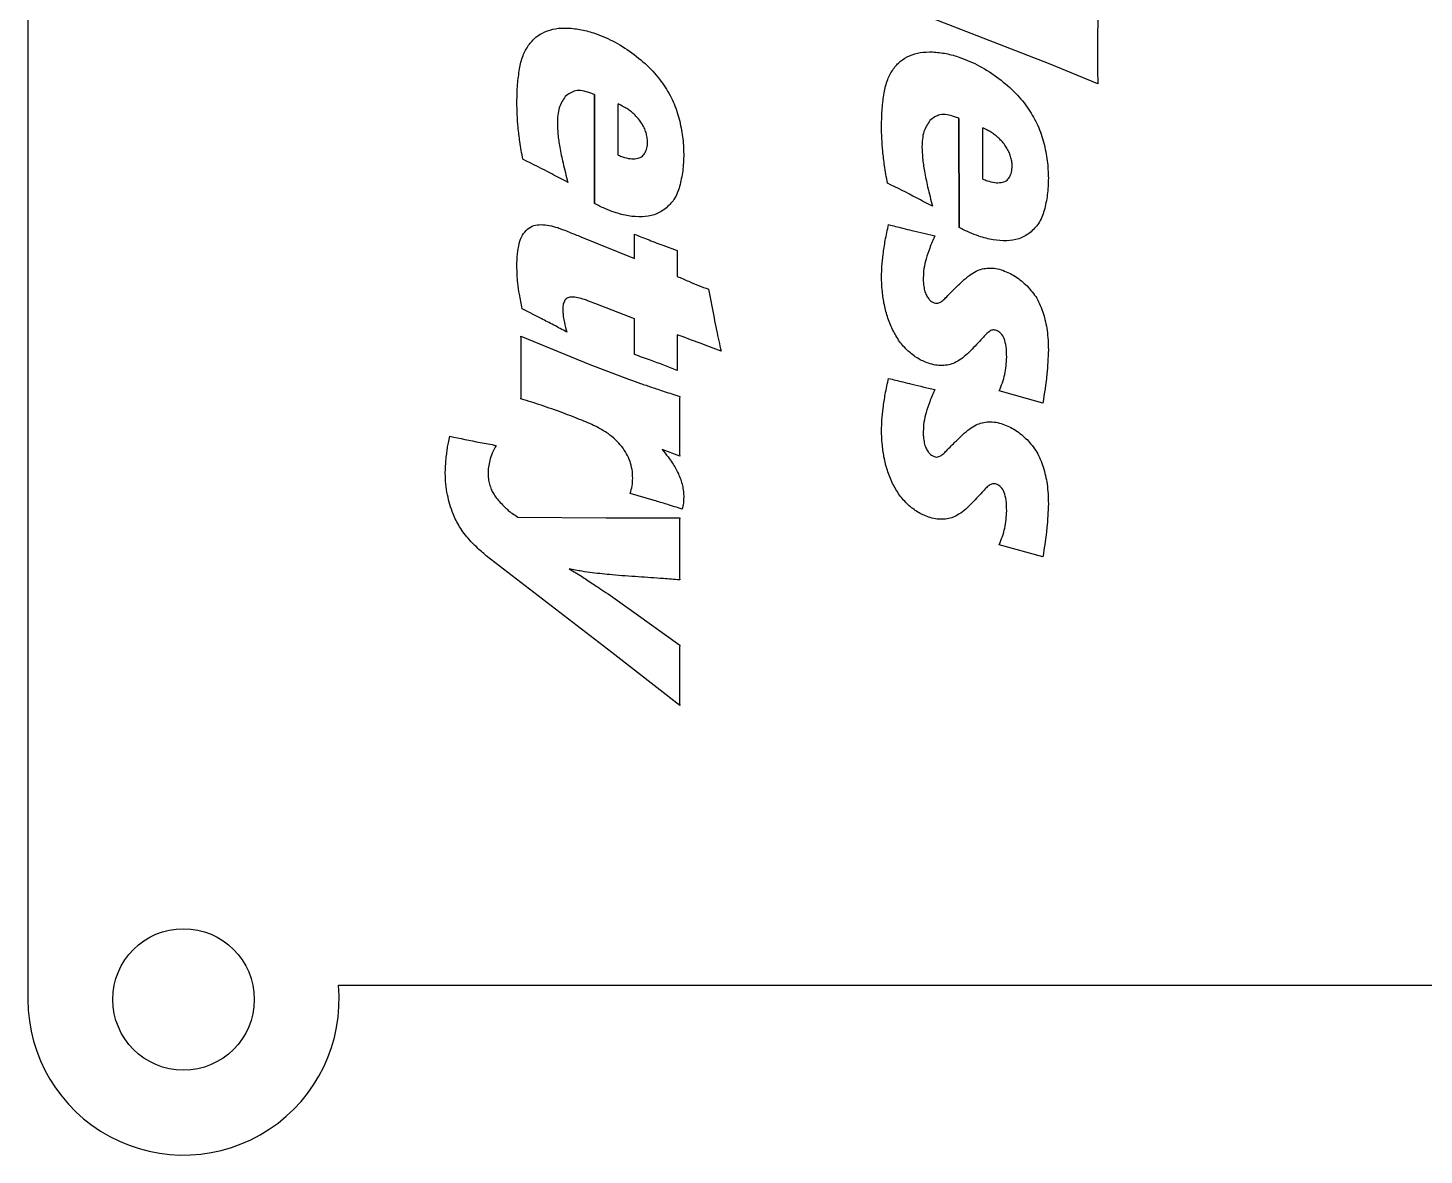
# Model space of a CAD drawing. Header units: millimetres. Extents: x 5 to 293, y 5 to 302.
# Drawn here: x 5.71 to 55.06, y 4.66 to 44.5 of the extents above; entities that cross this region are included whole.
import ezdxf

# ---------------------------------------------------------------- set-up
doc = ezdxf.new("R2010")
doc.units = ezdxf.units.MM
doc.layers.get('0').update_dxf_attribs({"linetype": 'CONTINUOUS'})

msp = doc.modelspace()

# ---------------------------------------------------------------- linework, layer by layer
for p, q in [((41.839, 43.214), (37.685, 44.827)), ((43.526, 42.515), (41.839, 43.214)), ((26.57, 40.001), (26.57, 41.815)), ((39.46, 39.155), (39.46, 40.968)), ((25.251, 37.115), (27.152, 36.349)), ((27.152, 36.349), (27.152, 37.205)), ((37.372, 37.238), (37.768, 37.148)), ((28.152, 36.815), (28.663, 36.625)), ((28.663, 36.625), (28.663, 35.715)), ((29.768, 35.258), (29.96, 34.252)), ((23.85, 34.222), (23.18, 34.571)), ((27.152, 34.216), (25.779, 34.749)), ((27.152, 32.952), (27.152, 34.216)), ((23.136, 33.597), (25.575, 32.598)), ((28.663, 33.647), (28.663, 32.394)), ((25.575, 32.598), (26.977, 32.067)), ((37.372, 31.804), (37.768, 31.714)), ((41.581, 31.231), (40.042, 31.666)), ((28.746, 29.366), (28.125, 29.6)), ((27.845, 27.794), (26.999, 28.043)), ((23.026, 27.21), (26.152, 27.181)), ((26.152, 27.181), (28.746, 27.185)), ((41.581, 25.797), (40.042, 26.232)), ((26.35, 22.416), (21.905, 25.843)), ((24.834, 25.38), (25.273, 25.115)), ((26.213, 24.489), (27.213, 23.792)), ((27.213, 23.792), (28.746, 22.678)), ((28.746, 20.542), (26.35, 22.416))]:
    msp.add_line(p, q)
msp.add_lwpolyline([(5.706, 88.158), (5.706, 10.158, 1.046586), (16.683, 10.658), (94.229, 10.658, 1.046586), (105.206, 10.158), (105.206, 88.158, 1.046586), (94.229, 87.658), (16.683, 87.658, 1.046586)], format="xyb", close=True)
for points in [[(25.735, 38.291), (25.729, 42.144)], [(38.625, 37.445), (38.619, 41.298)]]:
    msp.add_lwpolyline(points, close=True)
msp.add_circle((11.206, 10.158), 2.5)
for points, knots in [([(23.978, 44.36), (24.102, 44.404), (24.366, 44.496), (24.645, 44.494), (24.794, 44.493)], [0, 0, 0, 0, 0.03909618, 0.08313759, 0.08313759, 0.08313759, 0.08313759]), ([(23.978, 44.36), (24.102, 44.404), (24.366, 44.496), (24.645, 44.494), (24.794, 44.493)], [0, 0, 0, 0, 0.03909618, 0.08313759, 0.08313759, 0.08313759, 0.08313759]), ([(24.794, 44.493), (24.954, 44.479), (25.285, 44.45), (25.602, 44.353), (25.765, 44.302)], [0, 0, 0, 0, 0.04823958, 0.09925621, 0.09925621, 0.09925621, 0.09925621]), ([(24.794, 44.493), (24.954, 44.479), (25.285, 44.45), (25.602, 44.353), (25.765, 44.302)], [0, 0, 0, 0, 0.04823958, 0.09925621, 0.09925621, 0.09925621, 0.09925621]), ([(43.526, 44.771), (43.523, 44.548), (43.517, 44.166), (43.516, 43.785), (43.515, 43.625)], [0, 0, 0, 0, 0.0666989, 0.1146003, 0.1146003, 0.1146003, 0.1146003]), ([(23.405, 43.888), (23.486, 43.987), (23.645, 44.183), (23.868, 44.302), (23.978, 44.36)], [0, 0, 0, 0, 0.03798664, 0.07500396, 0.07500396, 0.07500396, 0.07500396]), ([(23.405, 43.888), (23.486, 43.987), (23.645, 44.183), (23.868, 44.302), (23.978, 44.36)], [0, 0, 0, 0, 0.03798664, 0.07500396, 0.07500396, 0.07500396, 0.07500396]), ([(25.765, 44.302), (26.002, 44.209), (26.49, 44.016), (26.919, 43.712), (27.14, 43.555)], [0, 0, 0, 0, 0.0759556, 0.1570184, 0.1570184, 0.1570184, 0.1570184]), ([(25.765, 44.302), (26.002, 44.209), (26.49, 44.016), (26.919, 43.712), (27.14, 43.555)], [0, 0, 0, 0, 0.0759556, 0.1570184, 0.1570184, 0.1570184, 0.1570184]), ([(23.084, 43.049), (23.116, 43.209), (23.177, 43.506), (23.333, 43.767), (23.405, 43.888)], [0, 0, 0, 0, 0.04854936, 0.09037021, 0.09037021, 0.09037021, 0.09037021]), ([(23.084, 43.049), (23.116, 43.209), (23.177, 43.506), (23.333, 43.767), (23.405, 43.888)], [0, 0, 0, 0, 0.04854936, 0.09037021, 0.09037021, 0.09037021, 0.09037021]), ([(27.14, 43.555), (27.348, 43.388), (27.744, 43.072), (28.048, 42.667), (28.191, 42.475)], [0, 0, 0, 0, 0.0796098, 0.1512344, 0.1512344, 0.1512344, 0.1512344]), ([(27.14, 43.555), (27.348, 43.388), (27.744, 43.072), (28.048, 42.667), (28.191, 42.475)], [0, 0, 0, 0, 0.0796098, 0.1512344, 0.1512344, 0.1512344, 0.1512344]), ([(36.295, 43.041), (36.376, 43.141), (36.535, 43.337), (36.758, 43.456), (36.869, 43.514)], [0, 0, 0, 0, 0.03798707, 0.07500449, 0.07500449, 0.07500449, 0.07500449]), ([(36.295, 43.041), (36.376, 43.141), (36.535, 43.337), (36.758, 43.456), (36.869, 43.514)], [0, 0, 0, 0, 0.03798707, 0.07500449, 0.07500449, 0.07500449, 0.07500449]), ([(36.869, 43.514), (36.992, 43.558), (37.256, 43.65), (37.536, 43.648), (37.684, 43.646)], [0, 0, 0, 0, 0.0390962, 0.08313756, 0.08313756, 0.08313756, 0.08313756]), ([(36.869, 43.514), (36.992, 43.558), (37.256, 43.65), (37.536, 43.648), (37.684, 43.646)], [0, 0, 0, 0, 0.0390962, 0.08313756, 0.08313756, 0.08313756, 0.08313756]), ([(37.684, 43.646), (37.844, 43.633), (38.175, 43.604), (38.492, 43.507), (38.655, 43.456)], [0, 0, 0, 0, 0.04823964, 0.0992564, 0.0992564, 0.0992564, 0.0992564]), ([(37.684, 43.646), (37.844, 43.633), (38.175, 43.604), (38.492, 43.507), (38.655, 43.456)], [0, 0, 0, 0, 0.04823964, 0.0992564, 0.0992564, 0.0992564, 0.0992564]), ([(38.655, 43.456), (38.892, 43.363), (39.38, 43.17), (39.809, 42.866), (40.03, 42.709)], [0, 0, 0, 0, 0.0759555, 0.1570182, 0.1570182, 0.1570182, 0.1570182]), ([(38.655, 43.456), (38.892, 43.363), (39.38, 43.17), (39.809, 42.866), (40.03, 42.709)], [0, 0, 0, 0, 0.0759555, 0.1570182, 0.1570182, 0.1570182, 0.1570182]), ([(43.515, 43.625), (43.516, 43.449), (43.517, 43.079), (43.523, 42.709), (43.526, 42.515)], [0, 0, 0, 0, 0.0527694, 0.1109618, 0.1109618, 0.1109618, 0.1109618]), ([(22.993, 41.876), (22.996, 42.084), (23.001, 42.476), (23.057, 42.865), (23.084, 43.049)], [0, 0, 0, 0, 0.0620454, 0.117705, 0.117705, 0.117705, 0.117705]), ([(22.993, 41.876), (22.996, 42.084), (23.001, 42.476), (23.057, 42.865), (23.084, 43.049)], [0, 0, 0, 0, 0.0620454, 0.117705, 0.117705, 0.117705, 0.117705]), ([(35.974, 42.203), (36.006, 42.363), (36.067, 42.66), (36.223, 42.921), (36.295, 43.041)], [0, 0, 0, 0, 0.04854936, 0.09037021, 0.09037021, 0.09037021, 0.09037021]), ([(35.974, 42.203), (36.006, 42.363), (36.067, 42.66), (36.223, 42.921), (36.295, 43.041)], [0, 0, 0, 0, 0.04854936, 0.09037021, 0.09037021, 0.09037021, 0.09037021]), ([(28.191, 42.475), (28.308, 42.284), (28.539, 41.906), (28.666, 41.482), (28.729, 41.273)], [0, 0, 0, 0, 0.0669564, 0.1321728, 0.1321728, 0.1321728, 0.1321728]), ([(28.191, 42.475), (28.308, 42.284), (28.539, 41.906), (28.666, 41.482), (28.729, 41.273)], [0, 0, 0, 0, 0.0669564, 0.1321728, 0.1321728, 0.1321728, 0.1321728]), ([(40.03, 42.709), (40.239, 42.542), (40.634, 42.226), (40.938, 41.821), (41.082, 41.629)], [0, 0, 0, 0, 0.0796097, 0.1512339, 0.1512339, 0.1512339, 0.1512339]), ([(40.03, 42.709), (40.239, 42.542), (40.634, 42.226), (40.938, 41.821), (41.082, 41.629)], [0, 0, 0, 0, 0.0796097, 0.1512339, 0.1512339, 0.1512339, 0.1512339]), ([(24.701, 42.076), (24.619, 41.947), (24.44, 41.662), (24.428, 41.323), (24.422, 41.138)], [0, 0, 0, 0, 0.04502602, 0.09942316, 0.09942316, 0.09942316, 0.09942316]), ([(24.701, 42.076), (24.619, 41.947), (24.44, 41.662), (24.428, 41.323), (24.422, 41.138)], [0, 0, 0, 0, 0.04502602, 0.09942316, 0.09942316, 0.09942316, 0.09942316]), ([(25.571, 42.204), (25.394, 42.256), (25.079, 42.35), (24.816, 42.16), (24.701, 42.076)], [0, 0, 0, 0, 0.05175094, 0.09247934, 0.09247934, 0.09247934, 0.09247934]), ([(25.571, 42.204), (25.394, 42.256), (25.079, 42.35), (24.816, 42.16), (24.701, 42.076)], [0, 0, 0, 0, 0.05175094, 0.09247934, 0.09247934, 0.09247934, 0.09247934]), ([(25.729, 42.144), (25.702, 42.155), (25.649, 42.176), (25.596, 42.195), (25.571, 42.204)], [0, 0, 0, 0, 0.00894974, 0.01694294, 0.01694294, 0.01694294, 0.01694294]), ([(25.729, 42.144), (25.702, 42.155), (25.649, 42.176), (25.596, 42.195), (25.571, 42.204)], [0, 0, 0, 0, 0.00894974, 0.01694294, 0.01694294, 0.01694294, 0.01694294]), ([(35.883, 41.03), (35.886, 41.237), (35.892, 41.63), (35.947, 42.019), (35.974, 42.203)], [0, 0, 0, 0, 0.0620454, 0.117705, 0.117705, 0.117705, 0.117705]), ([(35.883, 41.03), (35.886, 41.237), (35.892, 41.63), (35.947, 42.019), (35.974, 42.203)], [0, 0, 0, 0, 0.0620454, 0.117705, 0.117705, 0.117705, 0.117705]), ([(23.034, 40.983), (23.022, 41.132), (22.998, 41.43), (22.995, 41.728), (22.993, 41.876)], [0, 0, 0, 0, 0.04484065, 0.08943492, 0.08943492, 0.08943492, 0.08943492]), ([(23.034, 40.983), (23.022, 41.132), (22.998, 41.43), (22.995, 41.728), (22.993, 41.876)], [0, 0, 0, 0, 0.04484065, 0.08943492, 0.08943492, 0.08943492, 0.08943492]), ([(26.913, 41.621), (26.864, 41.651), (26.752, 41.72), (26.636, 41.781), (26.57, 41.815)], [0, 0, 0, 0, 0.01722307, 0.03943494, 0.03943494, 0.03943494, 0.03943494]), ([(27.169, 41.413), (27.127, 41.453), (27.046, 41.528), (26.956, 41.591), (26.913, 41.621)], [0, 0, 0, 0, 0.01737844, 0.03296466, 0.03296466, 0.03296466, 0.03296466]), ([(38.461, 41.358), (38.284, 41.41), (37.969, 41.504), (37.706, 41.314), (37.591, 41.23)], [0, 0, 0, 0, 0.05175124, 0.09247943, 0.09247943, 0.09247943, 0.09247943]), ([(38.461, 41.358), (38.284, 41.41), (37.969, 41.504), (37.706, 41.314), (37.591, 41.23)], [0, 0, 0, 0, 0.05175124, 0.09247943, 0.09247943, 0.09247943, 0.09247943]), ([(41.082, 41.629), (41.198, 41.438), (41.429, 41.06), (41.557, 40.636), (41.62, 40.427)], [0, 0, 0, 0, 0.0669564, 0.1321728, 0.1321728, 0.1321728, 0.1321728]), ([(41.082, 41.629), (41.198, 41.438), (41.429, 41.06), (41.557, 40.636), (41.62, 40.427)], [0, 0, 0, 0, 0.0669564, 0.1321728, 0.1321728, 0.1321728, 0.1321728]), ([(23.202, 39.855), (23.164, 40.062), (23.096, 40.436), (23.053, 40.814), (23.034, 40.983)], [0, 0, 0, 0, 0.063105, 0.1141042, 0.1141042, 0.1141042, 0.1141042]), ([(23.202, 39.855), (23.164, 40.062), (23.096, 40.436), (23.053, 40.814), (23.034, 40.983)], [0, 0, 0, 0, 0.063105, 0.1141042, 0.1141042, 0.1141042, 0.1141042]), ([(24.422, 41.138), (24.426, 41.006), (24.436, 40.719), (24.482, 40.435), (24.507, 40.282)], [0, 0, 0, 0, 0.03958567, 0.08608367, 0.08608367, 0.08608367, 0.08608367]), ([(24.422, 41.138), (24.426, 41.006), (24.436, 40.719), (24.482, 40.435), (24.507, 40.282)], [0, 0, 0, 0, 0.03958567, 0.08608367, 0.08608367, 0.08608367, 0.08608367]), ([(27.402, 41.128), (27.367, 41.179), (27.298, 41.281), (27.212, 41.369), (27.169, 41.413)], [0, 0, 0, 0, 0.01858711, 0.03693628, 0.03693628, 0.03693628, 0.03693628]), ([(27.556, 40.798), (27.537, 40.855), (27.497, 40.97), (27.434, 41.075), (27.402, 41.128)], [0, 0, 0, 0, 0.0180209, 0.0364755, 0.0364755, 0.0364755, 0.0364755]), ([(28.729, 41.273), (28.776, 41.066), (28.867, 40.659), (28.882, 40.242), (28.889, 40.038)], [0, 0, 0, 0, 0.0635672, 0.1248015, 0.1248015, 0.1248015, 0.1248015]), ([(28.729, 41.273), (28.776, 41.066), (28.867, 40.659), (28.882, 40.242), (28.889, 40.038)], [0, 0, 0, 0, 0.0635672, 0.1248015, 0.1248015, 0.1248015, 0.1248015]), ([(35.924, 40.137), (35.912, 40.286), (35.888, 40.583), (35.885, 40.882), (35.883, 41.03)], [0, 0, 0, 0, 0.04484064, 0.08943443, 0.08943443, 0.08943443, 0.08943443]), ([(35.924, 40.137), (35.912, 40.286), (35.888, 40.583), (35.885, 40.882), (35.883, 41.03)], [0, 0, 0, 0, 0.04484064, 0.08943443, 0.08943443, 0.08943443, 0.08943443]), ([(37.591, 41.23), (37.51, 41.101), (37.33, 40.815), (37.318, 40.477), (37.312, 40.292)], [0, 0, 0, 0, 0.04502602, 0.09942366, 0.09942366, 0.09942366, 0.09942366]), ([(37.591, 41.23), (37.51, 41.101), (37.33, 40.815), (37.318, 40.477), (37.312, 40.292)], [0, 0, 0, 0, 0.04502602, 0.09942366, 0.09942366, 0.09942366, 0.09942366]), ([(38.619, 41.298), (38.592, 41.309), (38.539, 41.33), (38.486, 41.349), (38.461, 41.358)], [0, 0, 0, 0, 0.00894974, 0.01694255, 0.01694255, 0.01694255, 0.01694255]), ([(38.619, 41.298), (38.592, 41.309), (38.539, 41.33), (38.486, 41.349), (38.461, 41.358)], [0, 0, 0, 0, 0.00894974, 0.01694255, 0.01694255, 0.01694255, 0.01694255]), ([(39.803, 40.775), (39.755, 40.805), (39.643, 40.874), (39.526, 40.934), (39.46, 40.968)], [0, 0, 0, 0, 0.01722342, 0.03943529, 0.03943529, 0.03943529, 0.03943529]), ([(27.608, 40.462), (27.606, 40.518), (27.601, 40.632), (27.571, 40.742), (27.556, 40.798)], [0, 0, 0, 0, 0.0167041, 0.03414134, 0.03414134, 0.03414134, 0.03414134]), ([(40.059, 40.567), (40.017, 40.607), (39.936, 40.682), (39.846, 40.745), (39.803, 40.775)], [0, 0, 0, 0, 0.01737853, 0.03296466, 0.03296466, 0.03296466, 0.03296466]), ([(40.292, 40.282), (40.257, 40.333), (40.188, 40.435), (40.102, 40.523), (40.059, 40.567)], [0, 0, 0, 0, 0.01858756, 0.03693595, 0.03693595, 0.03693595, 0.03693595]), ([(24.507, 40.282), (24.543, 40.096), (24.625, 39.678), (24.734, 39.267), (24.795, 39.039)], [0, 0, 0, 0, 0.0569199, 0.1276986, 0.1276986, 0.1276986, 0.1276986]), ([(24.507, 40.282), (24.543, 40.096), (24.625, 39.678), (24.734, 39.267), (24.795, 39.039)], [0, 0, 0, 0, 0.0569199, 0.1276986, 0.1276986, 0.1276986, 0.1276986]), ([(26.57, 40.001), (26.599, 39.99), (26.651, 39.969), (26.705, 39.95), (26.729, 39.942)], [0, 0, 0, 0, 0.00928126, 0.01701602, 0.01701602, 0.01701602, 0.01701602]), ([(27.218, 39.877), (27.281, 39.892), (27.402, 39.922), (27.478, 40.02), (27.515, 40.068)], [0, 0, 0, 0, 0.01870712, 0.03620324, 0.03620324, 0.03620324, 0.03620324]), ([(27.515, 40.068), (27.542, 40.126), (27.601, 40.25), (27.606, 40.388), (27.608, 40.462)], [0, 0, 0, 0, 0.01907433, 0.04086442, 0.04086442, 0.04086442, 0.04086442]), ([(28.889, 40.038), (28.884, 39.837), (28.874, 39.45), (28.785, 39.073), (28.743, 38.892)], [0, 0, 0, 0, 0.0600688, 0.1157519, 0.1157519, 0.1157519, 0.1157519]), ([(28.889, 40.038), (28.884, 39.837), (28.874, 39.45), (28.785, 39.073), (28.743, 38.892)], [0, 0, 0, 0, 0.0600688, 0.1157519, 0.1157519, 0.1157519, 0.1157519]), ([(36.092, 39.009), (36.054, 39.216), (35.986, 39.59), (35.944, 39.968), (35.924, 40.137)], [0, 0, 0, 0, 0.0631055, 0.1141047, 0.1141047, 0.1141047, 0.1141047]), ([(36.092, 39.009), (36.054, 39.216), (35.986, 39.59), (35.944, 39.968), (35.924, 40.137)], [0, 0, 0, 0, 0.0631055, 0.1141047, 0.1141047, 0.1141047, 0.1141047]), ([(37.312, 40.292), (37.316, 40.16), (37.326, 39.873), (37.372, 39.589), (37.397, 39.436)], [0, 0, 0, 0, 0.03958519, 0.0860837, 0.0860837, 0.0860837, 0.0860837]), ([(37.312, 40.292), (37.316, 40.16), (37.326, 39.873), (37.372, 39.589), (37.397, 39.436)], [0, 0, 0, 0, 0.03958519, 0.0860837, 0.0860837, 0.0860837, 0.0860837]), ([(40.446, 39.952), (40.427, 40.009), (40.387, 40.124), (40.324, 40.229), (40.292, 40.282)], [0, 0, 0, 0, 0.01802131, 0.0364759, 0.0364759, 0.0364759, 0.0364759]), ([(41.62, 40.427), (41.666, 40.22), (41.757, 39.813), (41.772, 39.396), (41.779, 39.192)], [0, 0, 0, 0, 0.0635672, 0.1248015, 0.1248015, 0.1248015, 0.1248015]), ([(41.62, 40.427), (41.666, 40.22), (41.757, 39.813), (41.772, 39.396), (41.779, 39.192)], [0, 0, 0, 0, 0.0635672, 0.1248015, 0.1248015, 0.1248015, 0.1248015]), ([(24.795, 39.039), (24.608, 39.138), (24.08, 39.417), (23.546, 39.683), (23.202, 39.855)], [0, 0, 0, 0, 0.0636144, 0.1790374, 0.1790374, 0.1790374, 0.1790374]), ([(24.795, 39.039), (24.608, 39.138), (24.08, 39.417), (23.546, 39.683), (23.202, 39.855)], [0, 0, 0, 0, 0.0636144, 0.1790374, 0.1790374, 0.1790374, 0.1790374]), ([(26.729, 39.942), (26.817, 39.914), (26.977, 39.864), (27.143, 39.873), (27.218, 39.877)], [0, 0, 0, 0, 0.02728852, 0.04967865, 0.04967865, 0.04967865, 0.04967865]), ([(40.405, 39.221), (40.432, 39.28), (40.491, 39.404), (40.496, 39.542), (40.499, 39.616)], [0, 0, 0, 0, 0.01907468, 0.04086479, 0.04086479, 0.04086479, 0.04086479]), ([(40.499, 39.616), (40.496, 39.671), (40.491, 39.785), (40.462, 39.896), (40.446, 39.952)], [0, 0, 0, 0, 0.01670411, 0.03414088, 0.03414088, 0.03414088, 0.03414088]), ([(37.685, 38.192), (37.498, 38.292), (36.97, 38.571), (36.436, 38.837), (36.092, 39.009)], [0, 0, 0, 0, 0.0636144, 0.1790375, 0.1790375, 0.1790375, 0.1790375]), ([(37.685, 38.192), (37.498, 38.292), (36.97, 38.571), (36.436, 38.837), (36.092, 39.009)], [0, 0, 0, 0, 0.0636144, 0.1790375, 0.1790375, 0.1790375, 0.1790375]), ([(37.397, 39.436), (37.433, 39.25), (37.515, 38.832), (37.625, 38.421), (37.685, 38.192)], [0, 0, 0, 0, 0.0569194, 0.1276986, 0.1276986, 0.1276986, 0.1276986]), ([(37.397, 39.436), (37.433, 39.25), (37.515, 38.832), (37.625, 38.421), (37.685, 38.192)], [0, 0, 0, 0, 0.0569194, 0.1276986, 0.1276986, 0.1276986, 0.1276986]), ([(39.46, 39.155), (39.489, 39.144), (39.542, 39.123), (39.595, 39.104), (39.619, 39.096)], [0, 0, 0, 0, 0.00928131, 0.01701596, 0.01701596, 0.01701596, 0.01701596]), ([(39.619, 39.096), (39.707, 39.068), (39.867, 39.018), (40.033, 39.027), (40.108, 39.031)], [0, 0, 0, 0, 0.02728864, 0.04967865, 0.04967865, 0.04967865, 0.04967865]), ([(40.108, 39.031), (40.171, 39.046), (40.292, 39.076), (40.368, 39.174), (40.405, 39.221)], [0, 0, 0, 0, 0.01870712, 0.03620332, 0.03620332, 0.03620332, 0.03620332]), ([(41.779, 39.192), (41.774, 38.991), (41.764, 38.604), (41.676, 38.227), (41.633, 38.046)], [0, 0, 0, 0, 0.0600693, 0.1157523, 0.1157523, 0.1157523, 0.1157523]), ([(41.779, 39.192), (41.774, 38.991), (41.764, 38.604), (41.676, 38.227), (41.633, 38.046)], [0, 0, 0, 0, 0.0600693, 0.1157523, 0.1157523, 0.1157523, 0.1157523]), ([(28.743, 38.892), (28.689, 38.732), (28.584, 38.425), (28.348, 38.205), (28.235, 38.1)], [0, 0, 0, 0, 0.04992647, 0.09539172, 0.09539172, 0.09539172, 0.09539172]), ([(28.743, 38.892), (28.689, 38.732), (28.584, 38.425), (28.348, 38.205), (28.235, 38.1)], [0, 0, 0, 0, 0.04992647, 0.09539172, 0.09539172, 0.09539172, 0.09539172]), ([(26.433, 37.982), (26.321, 38.024), (26.083, 38.113), (25.856, 38.229), (25.735, 38.291)], [0, 0, 0, 0, 0.03557891, 0.07635416, 0.07635416, 0.07635416, 0.07635416]), ([(26.433, 37.982), (26.321, 38.024), (26.083, 38.113), (25.856, 38.229), (25.735, 38.291)], [0, 0, 0, 0, 0.03557891, 0.07635416, 0.07635416, 0.07635416, 0.07635416]), ([(28.235, 38.1), (28.11, 38.021), (27.86, 37.86), (27.564, 37.83), (27.416, 37.816)], [0, 0, 0, 0, 0.04381908, 0.08777724, 0.08777724, 0.08777724, 0.08777724]), ([(28.235, 38.1), (28.11, 38.021), (27.86, 37.86), (27.564, 37.83), (27.416, 37.816)], [0, 0, 0, 0, 0.04381908, 0.08777724, 0.08777724, 0.08777724, 0.08777724]), ([(41.633, 38.046), (41.579, 37.886), (41.474, 37.579), (41.238, 37.359), (41.125, 37.254)], [0, 0, 0, 0, 0.04992608, 0.09539133, 0.09539133, 0.09539133, 0.09539133]), ([(41.633, 38.046), (41.579, 37.886), (41.474, 37.579), (41.238, 37.359), (41.125, 37.254)], [0, 0, 0, 0, 0.04992608, 0.09539133, 0.09539133, 0.09539133, 0.09539133]), ([(23.364, 37.382), (23.437, 37.432), (23.584, 37.531), (23.761, 37.541), (23.85, 37.547)], [0, 0, 0, 0, 0.02599332, 0.05216913, 0.05216913, 0.05216913, 0.05216913]), ([(23.85, 37.547), (23.945, 37.54), (24.144, 37.526), (24.334, 37.467), (24.433, 37.437)], [0, 0, 0, 0, 0.02845774, 0.05944765, 0.05944765, 0.05944765, 0.05944765]), ([(27.416, 37.816), (27.257, 37.821), (26.922, 37.832), (26.601, 37.93), (26.433, 37.982)], [0, 0, 0, 0, 0.0475219, 0.1001477, 0.1001477, 0.1001477, 0.1001477]), ([(27.416, 37.816), (27.257, 37.821), (26.922, 37.832), (26.601, 37.93), (26.433, 37.982)], [0, 0, 0, 0, 0.0475219, 0.1001477, 0.1001477, 0.1001477, 0.1001477]), ([(35.938, 36.492), (35.961, 36.658), (36.011, 37.011), (36.089, 37.359), (36.13, 37.545)], [0, 0, 0, 0, 0.0499978, 0.1070571, 0.1070571, 0.1070571, 0.1070571]), ([(36.13, 37.545), (36.213, 37.524), (36.383, 37.482), (36.552, 37.439), (36.639, 37.416)], [0, 0, 0, 0, 0.02556433, 0.05243029, 0.05243029, 0.05243029, 0.05243029]), ([(23.073, 36.877), (23.102, 36.98), (23.158, 37.173), (23.298, 37.315), (23.364, 37.382)], [0, 0, 0, 0, 0.03149578, 0.05915923, 0.05915923, 0.05915923, 0.05915923]), ([(24.433, 37.437), (24.458, 37.428), (24.523, 37.404), (24.588, 37.38), (24.628, 37.365)], [0, 0, 0, 0, 0.00809747, 0.02078461, 0.02078461, 0.02078461, 0.02078461]), ([(24.628, 37.365), (24.703, 37.335), (24.912, 37.254), (25.119, 37.169), (25.251, 37.115)], [0, 0, 0, 0, 0.0242882, 0.06719401, 0.06719401, 0.06719401, 0.06719401]), ([(27.152, 37.205), (27.299, 37.146), (27.63, 37.012), (27.965, 36.886), (28.152, 36.815)], [0, 0, 0, 0, 0.0473278, 0.107312, 0.107312, 0.107312, 0.107312]), ([(36.639, 37.416), (36.744, 37.39), (36.988, 37.329), (37.233, 37.271), (37.372, 37.238)], [0, 0, 0, 0, 0.03262731, 0.07547897, 0.07547897, 0.07547897, 0.07547897]), ([(37.768, 37.148), (37.704, 37.005), (37.587, 36.74), (37.498, 36.464), (37.457, 36.338)], [0, 0, 0, 0, 0.04695837, 0.08679481, 0.08679481, 0.08679481, 0.08679481]), ([(39.323, 37.136), (39.212, 37.178), (38.973, 37.267), (38.746, 37.383), (38.625, 37.445)], [0, 0, 0, 0, 0.0355788, 0.07635405, 0.07635405, 0.07635405, 0.07635405]), ([(39.323, 37.136), (39.212, 37.178), (38.973, 37.267), (38.746, 37.383), (38.625, 37.445)], [0, 0, 0, 0, 0.0355788, 0.07635405, 0.07635405, 0.07635405, 0.07635405]), ([(40.306, 36.969), (40.147, 36.975), (39.812, 36.986), (39.491, 37.084), (39.323, 37.136)], [0, 0, 0, 0, 0.0475221, 0.1001478, 0.1001478, 0.1001478, 0.1001478]), ([(40.306, 36.969), (40.147, 36.975), (39.812, 36.986), (39.491, 37.084), (39.323, 37.136)], [0, 0, 0, 0, 0.0475221, 0.1001478, 0.1001478, 0.1001478, 0.1001478]), ([(41.125, 37.254), (41, 37.174), (40.75, 37.014), (40.454, 36.984), (40.306, 36.969)], [0, 0, 0, 0, 0.04381898, 0.08777714, 0.08777714, 0.08777714, 0.08777714]), ([(41.125, 37.254), (41, 37.174), (40.75, 37.014), (40.454, 36.984), (40.306, 36.969)], [0, 0, 0, 0, 0.04381898, 0.08777714, 0.08777714, 0.08777714, 0.08777714]), ([(22.993, 36.074), (22.995, 36.219), (22.999, 36.489), (23.05, 36.754), (23.073, 36.877)], [0, 0, 0, 0, 0.0434617, 0.08078544, 0.08078544, 0.08078544, 0.08078544]), ([(23.026, 35.472), (23.016, 35.575), (22.998, 35.775), (22.995, 35.976), (22.993, 36.074)], [0, 0, 0, 0, 0.03095314, 0.06029688, 0.06029688, 0.06029688, 0.06029688]), ([(35.883, 35.712), (35.886, 35.83), (35.893, 36.091), (35.922, 36.35), (35.938, 36.492)], [0, 0, 0, 0, 0.03547992, 0.07830313, 0.07830313, 0.07830313, 0.07830313]), ([(37.457, 36.338), (37.428, 36.224), (37.37, 36.004), (37.36, 35.776), (37.356, 35.665)], [0, 0, 0, 0, 0.03511314, 0.06819561, 0.06819561, 0.06819561, 0.06819561]), ([(28.663, 35.715), (28.797, 35.656), (29.162, 35.497), (29.533, 35.35), (29.768, 35.258)], [0, 0, 0, 0, 0.0438322, 0.1195353, 0.1195353, 0.1195353, 0.1195353]), ([(35.968, 34.765), (35.943, 34.923), (35.894, 35.236), (35.887, 35.554), (35.883, 35.712)], [0, 0, 0, 0, 0.0477944, 0.09513263, 0.09513263, 0.09513263, 0.09513263]), ([(37.356, 35.665), (37.357, 35.583), (37.359, 35.43), (37.391, 35.281), (37.405, 35.213)], [0, 0, 0, 0, 0.02477776, 0.04562481, 0.04562481, 0.04562481, 0.04562481]), ([(38.147, 34.958), (38.251, 35.064), (38.447, 35.263), (38.651, 35.456), (38.746, 35.546)], [0, 0, 0, 0, 0.04456412, 0.08395043, 0.08395043, 0.08395043, 0.08395043]), ([(38.746, 35.546), (38.828, 35.621), (38.975, 35.755), (39.148, 35.855), (39.224, 35.899)], [0, 0, 0, 0, 0.03320006, 0.05955335, 0.05955335, 0.05955335, 0.05955335]), ([(39.224, 35.899), (39.295, 35.929), (39.439, 35.989), (39.596, 36.002), (39.674, 36.009)], [0, 0, 0, 0, 0.02307221, 0.04663666, 0.04663666, 0.04663666, 0.04663666]), ([(39.674, 36.009), (39.757, 36.007), (39.927, 36.003), (40.09, 35.954), (40.174, 35.929)], [0, 0, 0, 0, 0.02463841, 0.05083777, 0.05083777, 0.05083777, 0.05083777]), ([(40.174, 35.929), (40.326, 35.865), (40.642, 35.732), (40.895, 35.499), (41.026, 35.379)], [0, 0, 0, 0, 0.0490622, 0.1020844, 0.1020844, 0.1020844, 0.1020844]), ([(23.18, 34.571), (23.145, 34.743), (23.083, 35.042), (23.043, 35.344), (23.026, 35.472)], [0, 0, 0, 0, 0.05272049, 0.09145038, 0.09145038, 0.09145038, 0.09145038]), ([(37.405, 35.213), (37.422, 35.156), (37.454, 35.051), (37.518, 34.962), (37.548, 34.92)], [0, 0, 0, 0, 0.01758285, 0.03275484, 0.03275484, 0.03275484, 0.03275484]), ([(41.026, 35.379), (41.149, 35.238), (41.4, 34.952), (41.533, 34.596), (41.6, 34.414)], [0, 0, 0, 0, 0.055593, 0.1130728, 0.1130728, 0.1130728, 0.1130728]), ([(24.691, 34.869), (24.668, 34.825), (24.621, 34.732), (24.616, 34.628), (24.614, 34.573)], [0, 0, 0, 0, 0.01455335, 0.03084822, 0.03084822, 0.03084822, 0.03084822]), ([(24.614, 34.573), (24.615, 34.528), (24.617, 34.434), (24.628, 34.34), (24.633, 34.292)], [0, 0, 0, 0, 0.01364172, 0.02822197, 0.02822197, 0.02822197, 0.02822197]), ([(24.944, 34.986), (24.89, 34.983), (24.79, 34.978), (24.722, 34.903), (24.691, 34.869)], [0, 0, 0, 0, 0.01537366, 0.02889256, 0.02889256, 0.02889256, 0.02889256]), ([(25.383, 34.894), (25.303, 34.921), (25.16, 34.967), (25.01, 34.98), (24.944, 34.986)], [0, 0, 0, 0, 0.02510658, 0.04503088, 0.04503088, 0.04503088, 0.04503088]), ([(25.779, 34.749), (25.695, 34.781), (25.563, 34.83), (25.431, 34.877), (25.383, 34.894)], [0, 0, 0, 0, 0.02697116, 0.04214984, 0.04214984, 0.04214984, 0.04214984]), ([(36.273, 33.834), (36.206, 33.986), (36.073, 34.286), (36.003, 34.607), (35.968, 34.765)], [0, 0, 0, 0, 0.04970864, 0.09815442, 0.09815442, 0.09815442, 0.09815442]), ([(37.548, 34.92), (37.578, 34.888), (37.633, 34.828), (37.706, 34.794), (37.74, 34.778)], [0, 0, 0, 0, 0.01305506, 0.02412183, 0.02412183, 0.02412183, 0.02412183]), ([(37.74, 34.778), (37.769, 34.771), (37.827, 34.756), (37.885, 34.77), (37.913, 34.777)], [0, 0, 0, 0, 0.008855, 0.01755316, 0.01755316, 0.01755316, 0.01755316]), ([(37.913, 34.777), (37.948, 34.796), (38.036, 34.842), (38.105, 34.914), (38.147, 34.958)], [0, 0, 0, 0, 0.01171988, 0.02969253, 0.02969253, 0.02969253, 0.02969253]), ([(24.751, 33.746), (24.6, 33.829), (24.302, 33.992), (23.999, 34.147), (23.85, 34.222)], [0, 0, 0, 0, 0.0518646, 0.1019409, 0.1019409, 0.1019409, 0.1019409]), ([(24.633, 34.292), (24.646, 34.221), (24.678, 34.038), (24.723, 33.857), (24.751, 33.746)], [0, 0, 0, 0, 0.02148171, 0.0558721, 0.0558721, 0.0558721, 0.0558721]), ([(29.96, 34.252), (29.989, 34.107), (30.068, 33.71), (30.157, 33.316), (30.213, 33.066)], [0, 0, 0, 0, 0.0442925, 0.1212625, 0.1212625, 0.1212625, 0.1212625]), ([(41.6, 34.414), (41.652, 34.212), (41.762, 33.786), (41.773, 33.346), (41.779, 33.115)], [0, 0, 0, 0, 0.0623909, 0.1315654, 0.1315654, 0.1315654, 0.1315654]), ([(23.147, 32.45), (23.146, 32.634), (23.145, 33.017), (23.139, 33.399), (23.136, 33.597)], [0, 0, 0, 0, 0.0553538, 0.1147558, 0.1147558, 0.1147558, 0.1147558]), ([(30.213, 33.066), (29.964, 33.162), (29.45, 33.362), (28.931, 33.55), (28.663, 33.647)], [0, 0, 0, 0, 0.0800466, 0.1655071, 0.1655071, 0.1655071, 0.1655071]), ([(36.82, 33.077), (36.714, 33.186), (36.496, 33.412), (36.349, 33.691), (36.273, 33.834)], [0, 0, 0, 0, 0.04532433, 0.09381887, 0.09381887, 0.09381887, 0.09381887]), ([(39.589, 33.68), (39.554, 33.643), (39.455, 33.539), (39.358, 33.434), (39.295, 33.365)], [0, 0, 0, 0, 0.01525521, 0.04308239, 0.04308239, 0.04308239, 0.04308239]), ([(39.713, 33.781), (39.692, 33.767), (39.648, 33.737), (39.609, 33.7), (39.589, 33.68)], [0, 0, 0, 0, 0.0075183, 0.01598113, 0.01598113, 0.01598113, 0.01598113]), ([(39.828, 33.821), (39.809, 33.819), (39.768, 33.812), (39.732, 33.792), (39.713, 33.781)], [0, 0, 0, 0, 0.00575347, 0.01231919, 0.01231919, 0.01231919, 0.01231919]), ([(39.944, 33.804), (39.924, 33.81), (39.886, 33.821), (39.847, 33.821), (39.828, 33.821)], [0, 0, 0, 0, 0.00608345, 0.01172161, 0.01172161, 0.01172161, 0.01172161]), ([(40.217, 33.516), (40.185, 33.584), (40.126, 33.711), (40.002, 33.774), (39.944, 33.804)], [0, 0, 0, 0, 0.02164936, 0.04072134, 0.04072134, 0.04072134, 0.04072134]), ([(37.537, 32.644), (37.409, 32.696), (37.147, 32.803), (36.93, 32.985), (36.82, 33.077)], [0, 0, 0, 0, 0.04130228, 0.08423765, 0.08423765, 0.08423765, 0.08423765]), ([(39.295, 33.365), (39.226, 33.29), (39.103, 33.157), (38.973, 33.032), (38.916, 32.978)], [0, 0, 0, 0, 0.03060901, 0.05423395, 0.05423395, 0.05423395, 0.05423395]), ([(40.306, 32.857), (40.305, 32.985), (40.303, 33.209), (40.243, 33.424), (40.217, 33.516)], [0, 0, 0, 0, 0.03825506, 0.06680857, 0.06680857, 0.06680857, 0.06680857]), ([(41.779, 33.115), (41.768, 32.83), (41.743, 32.198), (41.638, 31.574), (41.581, 31.231)], [0, 0, 0, 0, 0.0854132, 0.1895385, 0.1895385, 0.1895385, 0.1895385]), ([(28.663, 32.394), (28.347, 32.514), (27.845, 32.705), (27.34, 32.885), (27.152, 32.952)], [0, 0, 0, 0, 0.1013584, 0.1610597, 0.1610597, 0.1610597, 0.1610597]), ([(38.029, 32.562), (37.948, 32.565), (37.781, 32.57), (37.62, 32.619), (37.537, 32.644)], [0, 0, 0, 0, 0.02403412, 0.05005017, 0.05005017, 0.05005017, 0.05005017]), ([(38.468, 32.66), (38.398, 32.633), (38.257, 32.578), (38.105, 32.567), (38.029, 32.562)], [0, 0, 0, 0, 0.02242752, 0.0452572, 0.0452572, 0.0452572, 0.0452572]), ([(38.916, 32.978), (38.841, 32.91), (38.704, 32.786), (38.542, 32.699), (38.468, 32.66)], [0, 0, 0, 0, 0.03018827, 0.05507619, 0.05507619, 0.05507619, 0.05507619]), ([(40.042, 31.666), (40.119, 31.859), (40.272, 32.241), (40.295, 32.653), (40.306, 32.857)], [0, 0, 0, 0, 0.0617773, 0.1226694, 0.1226694, 0.1226694, 0.1226694]), ([(23.136, 31.381), (23.139, 31.558), (23.146, 31.915), (23.146, 32.271), (23.147, 32.45)], [0, 0, 0, 0, 0.0532, 0.1068577, 0.1068577, 0.1068577, 0.1068577]), ([(35.938, 31.058), (35.961, 31.223), (36.011, 31.577), (36.089, 31.925), (36.13, 32.111)], [0, 0, 0, 0, 0.0499978, 0.1070571, 0.1070571, 0.1070571, 0.1070571]), ([(36.13, 32.111), (36.213, 32.09), (36.383, 32.048), (36.552, 32.005), (36.639, 31.982)], [0, 0, 0, 0, 0.02556433, 0.05243041, 0.05243041, 0.05243041, 0.05243041]), ([(26.977, 32.067), (27.104, 32.022), (27.362, 31.931), (27.621, 31.843), (27.751, 31.798)], [0, 0, 0, 0, 0.04061187, 0.08200388, 0.08200388, 0.08200388, 0.08200388]), ([(27.751, 31.798), (27.901, 31.748), (28.232, 31.637), (28.564, 31.53), (28.746, 31.471)], [0, 0, 0, 0, 0.0473533, 0.1046896, 0.1046896, 0.1046896, 0.1046896]), ([(36.639, 31.982), (36.744, 31.956), (36.988, 31.895), (37.233, 31.837), (37.372, 31.804)], [0, 0, 0, 0, 0.0326272, 0.07547885, 0.07547885, 0.07547885, 0.07547885]), ([(37.768, 31.714), (37.704, 31.571), (37.587, 31.306), (37.498, 31.03), (37.457, 30.904)], [0, 0, 0, 0, 0.04695837, 0.08679481, 0.08679481, 0.08679481, 0.08679481]), ([(23.845, 31.162), (23.738, 31.197), (23.503, 31.274), (23.266, 31.343), (23.136, 31.381)], [0, 0, 0, 0, 0.03363077, 0.07418807, 0.07418807, 0.07418807, 0.07418807]), ([(25.29, 30.627), (25.065, 30.716), (24.587, 30.906), (24.101, 31.074), (23.845, 31.162)], [0, 0, 0, 0, 0.0726499, 0.154108, 0.154108, 0.154108, 0.154108]), ([(28.746, 31.471), (28.743, 31.273), (28.737, 30.923), (28.735, 30.572), (28.735, 30.42)], [0, 0, 0, 0, 0.0593462, 0.1051406, 0.1051406, 0.1051406, 0.1051406]), ([(26.213, 30.16), (26.089, 30.236), (25.795, 30.418), (25.475, 30.551), (25.29, 30.627)], [0, 0, 0, 0, 0.0436587, 0.1036156, 0.1036156, 0.1036156, 0.1036156]), ([(35.883, 30.278), (35.886, 30.396), (35.893, 30.657), (35.922, 30.916), (35.938, 31.058)], [0, 0, 0, 0, 0.0354804, 0.07830313, 0.07830313, 0.07830313, 0.07830313]), ([(37.457, 30.904), (37.428, 30.79), (37.37, 30.57), (37.36, 30.342), (37.356, 30.231)], [0, 0, 0, 0, 0.03511267, 0.06819562, 0.06819562, 0.06819562, 0.06819562]), ([(26.699, 29.701), (26.629, 29.783), (26.483, 29.954), (26.305, 30.09), (26.213, 30.16)], [0, 0, 0, 0, 0.03248559, 0.06704096, 0.06704096, 0.06704096, 0.06704096]), ([(28.735, 30.42), (28.735, 30.256), (28.737, 29.905), (28.743, 29.554), (28.746, 29.366)], [0, 0, 0, 0, 0.0491422, 0.1053468, 0.1053468, 0.1053468, 0.1053468]), ([(35.968, 29.331), (35.943, 29.489), (35.894, 29.802), (35.887, 30.12), (35.883, 30.278)], [0, 0, 0, 0, 0.04779393, 0.09513263, 0.09513263, 0.09513263, 0.09513263]), ([(37.356, 30.231), (37.357, 30.149), (37.359, 29.996), (37.391, 29.847), (37.405, 29.779)], [0, 0, 0, 0, 0.02477776, 0.04562481, 0.04562481, 0.04562481, 0.04562481]), ([(38.147, 29.524), (38.251, 29.63), (38.447, 29.829), (38.651, 30.022), (38.746, 30.112)], [0, 0, 0, 0, 0.04456379, 0.08395042, 0.08395042, 0.08395042, 0.08395042]), ([(38.746, 30.112), (38.828, 30.187), (38.975, 30.321), (39.148, 30.421), (39.224, 30.465)], [0, 0, 0, 0, 0.03320006, 0.05955335, 0.05955335, 0.05955335, 0.05955335]), ([(39.224, 30.465), (39.295, 30.495), (39.439, 30.555), (39.596, 30.568), (39.674, 30.575)], [0, 0, 0, 0, 0.02307237, 0.04663675, 0.04663675, 0.04663675, 0.04663675]), ([(39.674, 30.575), (39.757, 30.573), (39.927, 30.569), (40.09, 30.52), (40.174, 30.495)], [0, 0, 0, 0, 0.02463838, 0.05083786, 0.05083786, 0.05083786, 0.05083786]), ([(40.174, 30.495), (40.326, 30.431), (40.642, 30.298), (40.895, 30.065), (41.026, 29.945)], [0, 0, 0, 0, 0.0490622, 0.1020844, 0.1020844, 0.1020844, 0.1020844]), ([(20.485, 29.201), (20.492, 29.283), (20.506, 29.429), (20.526, 29.574), (20.534, 29.638)], [0, 0, 0, 0, 0.02464573, 0.04396438, 0.04396438, 0.04396438, 0.04396438]), ([(20.534, 29.638), (20.545, 29.701), (20.57, 29.845), (20.605, 29.986), (20.625, 30.066)], [0, 0, 0, 0, 0.01926773, 0.04378761, 0.04378761, 0.04378761, 0.04378761]), ([(20.625, 30.066), (20.979, 29.991), (21.522, 29.875), (22.068, 29.776), (22.257, 29.742)], [0, 0, 0, 0, 0.1086837, 0.1663764, 0.1663764, 0.1663764, 0.1663764]), ([(22.257, 29.742), (22.207, 29.65), (22.114, 29.479), (22.058, 29.292), (22.032, 29.205)], [0, 0, 0, 0, 0.03118657, 0.05832533, 0.05832533, 0.05832533, 0.05832533]), ([(26.99, 29.179), (26.953, 29.27), (26.878, 29.455), (26.76, 29.618), (26.699, 29.701)], [0, 0, 0, 0, 0.02923161, 0.05994091, 0.05994091, 0.05994091, 0.05994091]), ([(37.405, 29.779), (37.422, 29.722), (37.454, 29.617), (37.518, 29.528), (37.548, 29.486)], [0, 0, 0, 0, 0.0175824, 0.03275479, 0.03275479, 0.03275479, 0.03275479]), ([(41.026, 29.945), (41.149, 29.804), (41.4, 29.518), (41.533, 29.161), (41.6, 28.98)], [0, 0, 0, 0, 0.0555934, 0.1130728, 0.1130728, 0.1130728, 0.1130728]), ([(20.46, 28.758), (20.462, 28.824), (20.465, 28.971), (20.478, 29.119), (20.485, 29.201)], [0, 0, 0, 0, 0.01959154, 0.04432318, 0.04432318, 0.04432318, 0.04432318]), ([(22.032, 29.205), (22.014, 29.128), (21.981, 28.984), (21.974, 28.836), (21.971, 28.767)], [0, 0, 0, 0, 0.02371082, 0.04434982, 0.04434982, 0.04434982, 0.04434982]), ([(27.086, 28.578), (27.083, 28.684), (27.076, 28.888), (27.018, 29.084), (26.99, 29.179)], [0, 0, 0, 0, 0.03158431, 0.06107466, 0.06107466, 0.06107466, 0.06107466]), ([(28.125, 29.6), (28.196, 29.512), (28.321, 29.358), (28.436, 29.196), (28.485, 29.126)], [0, 0, 0, 0, 0.03400566, 0.05953869, 0.05953869, 0.05953869, 0.05953869]), ([(28.485, 29.126), (28.524, 29.065), (28.603, 28.941), (28.666, 28.808), (28.699, 28.74)], [0, 0, 0, 0, 0.02168889, 0.04420026, 0.04420026, 0.04420026, 0.04420026]), ([(36.273, 28.4), (36.206, 28.552), (36.073, 28.852), (36.003, 29.173), (35.968, 29.331)], [0, 0, 0, 0, 0.04970909, 0.0981544, 0.0981544, 0.0981544, 0.0981544]), ([(37.548, 29.486), (37.578, 29.454), (37.633, 29.394), (37.706, 29.36), (37.74, 29.344)], [0, 0, 0, 0, 0.01305473, 0.02412173, 0.02412173, 0.02412173, 0.02412173]), ([(37.74, 29.344), (37.769, 29.337), (37.827, 29.322), (37.885, 29.336), (37.913, 29.343)], [0, 0, 0, 0, 0.008855, 0.01755316, 0.01755316, 0.01755316, 0.01755316]), ([(37.913, 29.343), (37.948, 29.361), (38.036, 29.408), (38.105, 29.48), (38.147, 29.524)], [0, 0, 0, 0, 0.01171988, 0.02969253, 0.02969253, 0.02969253, 0.02969253]), ([(20.537, 27.996), (20.515, 28.124), (20.47, 28.376), (20.463, 28.632), (20.46, 28.758)], [0, 0, 0, 0, 0.03894903, 0.07675775, 0.07675775, 0.07675775, 0.07675775]), ([(21.971, 28.767), (21.973, 28.699), (21.978, 28.564), (22.01, 28.432), (22.026, 28.366)], [0, 0, 0, 0, 0.02024119, 0.04055341, 0.04055341, 0.04055341, 0.04055341]), ([(28.699, 28.74), (28.729, 28.671), (28.788, 28.536), (28.824, 28.393), (28.842, 28.323)], [0, 0, 0, 0, 0.02247258, 0.04412673, 0.04412673, 0.04412673, 0.04412673]), ([(41.6, 28.98), (41.652, 28.778), (41.762, 28.352), (41.773, 27.912), (41.779, 27.681)], [0, 0, 0, 0, 0.0623913, 0.1315654, 0.1315654, 0.1315654, 0.1315654]), ([(22.026, 28.366), (22.044, 28.305), (22.078, 28.191), (22.135, 28.086), (22.161, 28.037)], [0, 0, 0, 0, 0.01909693, 0.03562276, 0.03562276, 0.03562276, 0.03562276]), ([(26.999, 28.043), (27.024, 28.132), (27.074, 28.307), (27.082, 28.489), (27.086, 28.578)], [0, 0, 0, 0, 0.02778549, 0.05443847, 0.05443847, 0.05443847, 0.05443847]), ([(28.842, 28.323), (28.856, 28.254), (28.883, 28.116), (28.887, 27.976), (28.889, 27.906)], [0, 0, 0, 0, 0.02113156, 0.04203583, 0.04203583, 0.04203583, 0.04203583]), ([(36.82, 27.643), (36.714, 27.752), (36.496, 27.978), (36.349, 28.257), (36.273, 28.4)], [0, 0, 0, 0, 0.04532433, 0.09381887, 0.09381887, 0.09381887, 0.09381887]), ([(39.589, 28.246), (39.554, 28.209), (39.455, 28.105), (39.358, 28), (39.295, 27.931)], [0, 0, 0, 0, 0.01525487, 0.0430824, 0.0430824, 0.0430824, 0.0430824]), ([(39.713, 28.347), (39.692, 28.333), (39.648, 28.303), (39.609, 28.266), (39.589, 28.246)], [0, 0, 0, 0, 0.0075183, 0.01598113, 0.01598113, 0.01598113, 0.01598113]), ([(39.828, 28.387), (39.809, 28.384), (39.768, 28.378), (39.732, 28.358), (39.713, 28.347)], [0, 0, 0, 0, 0.00575337, 0.0123193, 0.0123193, 0.0123193, 0.0123193]), ([(39.944, 28.37), (39.924, 28.376), (39.886, 28.387), (39.847, 28.387), (39.828, 28.387)], [0, 0, 0, 0, 0.00608345, 0.01172161, 0.01172161, 0.01172161, 0.01172161]), ([(40.217, 28.082), (40.185, 28.15), (40.126, 28.277), (40.002, 28.34), (39.944, 28.37)], [0, 0, 0, 0, 0.02164936, 0.04072134, 0.04072134, 0.04072134, 0.04072134]), ([(20.735, 27.324), (20.695, 27.432), (20.614, 27.651), (20.563, 27.88), (20.537, 27.996)], [0, 0, 0, 0, 0.0345762, 0.07011745, 0.07011745, 0.07011745, 0.07011745]), ([(22.161, 28.037), (22.193, 27.988), (22.267, 27.879), (22.356, 27.781), (22.405, 27.726)], [0, 0, 0, 0, 0.01755506, 0.03962838, 0.03962838, 0.03962838, 0.03962838]), ([(22.405, 27.726), (22.455, 27.672), (22.546, 27.574), (22.644, 27.485), (22.688, 27.445)], [0, 0, 0, 0, 0.02214529, 0.03985004, 0.03985004, 0.03985004, 0.03985004]), ([(28.834, 27.485), (28.652, 27.545), (28.324, 27.653), (27.992, 27.75), (27.845, 27.794)], [0, 0, 0, 0, 0.0574394, 0.1036107, 0.1036107, 0.1036107, 0.1036107]), ([(28.889, 27.906), (28.886, 27.838), (28.881, 27.696), (28.85, 27.557), (28.834, 27.485)], [0, 0, 0, 0, 0.02047478, 0.04255313, 0.04255313, 0.04255313, 0.04255313]), ([(37.537, 27.21), (37.409, 27.262), (37.147, 27.368), (36.93, 27.55), (36.82, 27.643)], [0, 0, 0, 0, 0.04130228, 0.08423765, 0.08423765, 0.08423765, 0.08423765]), ([(39.295, 27.931), (39.226, 27.856), (39.103, 27.723), (38.973, 27.598), (38.916, 27.543)], [0, 0, 0, 0, 0.03060935, 0.05423396, 0.05423396, 0.05423396, 0.05423396]), ([(40.306, 27.423), (40.305, 27.551), (40.303, 27.775), (40.243, 27.99), (40.217, 28.082)], [0, 0, 0, 0, 0.03825554, 0.06680858, 0.06680858, 0.06680858, 0.06680858]), ([(41.779, 27.681), (41.768, 27.396), (41.743, 26.764), (41.638, 26.14), (41.581, 25.797)], [0, 0, 0, 0, 0.0854137, 0.1895385, 0.1895385, 0.1895385, 0.1895385]), ([(20.966, 26.866), (20.922, 26.94), (20.835, 27.088), (20.768, 27.245), (20.735, 27.324)], [0, 0, 0, 0, 0.0258736, 0.05132113, 0.05132113, 0.05132113, 0.05132113]), ([(22.688, 27.445), (22.735, 27.408), (22.843, 27.323), (22.96, 27.251), (23.026, 27.21)], [0, 0, 0, 0, 0.01804007, 0.04123451, 0.04123451, 0.04123451, 0.04123451]), ([(28.746, 27.185), (28.743, 26.954), (28.737, 26.572), (28.736, 26.19), (28.735, 26.04)], [0, 0, 0, 0, 0.0694228, 0.1145577, 0.1145577, 0.1145577, 0.1145577]), ([(38.029, 27.128), (37.948, 27.131), (37.781, 27.136), (37.62, 27.185), (37.537, 27.21)], [0, 0, 0, 0, 0.02403412, 0.05005017, 0.05005017, 0.05005017, 0.05005017]), ([(38.468, 27.226), (38.398, 27.199), (38.257, 27.144), (38.105, 27.133), (38.029, 27.128)], [0, 0, 0, 0, 0.02242767, 0.0452573, 0.0452573, 0.0452573, 0.0452573]), ([(38.916, 27.543), (38.841, 27.476), (38.704, 27.352), (38.542, 27.265), (38.468, 27.226)], [0, 0, 0, 0, 0.03018827, 0.05507619, 0.05507619, 0.05507619, 0.05507619]), ([(40.042, 26.232), (40.119, 26.425), (40.272, 26.807), (40.295, 27.219), (40.306, 27.423)], [0, 0, 0, 0, 0.0617769, 0.1226694, 0.1226694, 0.1226694, 0.1226694]), ([(21.312, 26.402), (21.248, 26.477), (21.124, 26.625), (21.018, 26.786), (20.966, 26.866)], [0, 0, 0, 0, 0.02949091, 0.05793052, 0.05793052, 0.05793052, 0.05793052]), ([(21.905, 25.843), (21.791, 25.94), (21.584, 26.116), (21.396, 26.313), (21.312, 26.402)], [0, 0, 0, 0, 0.04476258, 0.0815758, 0.0815758, 0.0815758, 0.0815758]), ([(28.735, 26.04), (28.735, 25.888), (28.737, 25.536), (28.743, 25.185), (28.746, 24.985)], [0, 0, 0, 0, 0.0456031, 0.1054238, 0.1054238, 0.1054238, 0.1054238]), ([(25.658, 25.237), (25.535, 25.255), (25.259, 25.293), (24.985, 25.349), (24.834, 25.38)], [0, 0, 0, 0, 0.03722197, 0.08365973, 0.08365973, 0.08365973, 0.08365973]), ([(27.284, 25.094), (26.975, 25.116), (26.432, 25.153), (25.891, 25.212), (25.658, 25.237)], [0, 0, 0, 0, 0.0928511, 0.1632793, 0.1632793, 0.1632793, 0.1632793]), ([(25.273, 25.115), (25.336, 25.074), (25.47, 24.987), (25.603, 24.899), (25.674, 24.853)], [0, 0, 0, 0, 0.02247866, 0.04793809, 0.04793809, 0.04793809, 0.04793809]), ([(25.674, 24.853), (25.757, 24.798), (25.937, 24.678), (26.116, 24.555), (26.213, 24.489)], [0, 0, 0, 0, 0.02972543, 0.06500622, 0.06500622, 0.06500622, 0.06500622]), ([(28.746, 24.985), (28.554, 25.001), (28.067, 25.042), (27.579, 25.075), (27.284, 25.094)], [0, 0, 0, 0, 0.0578827, 0.1465617, 0.1465617, 0.1465617, 0.1465617]), ([(28.746, 22.678), (28.743, 22.478), (28.737, 22.133), (28.735, 21.789), (28.735, 21.644)], [0, 0, 0, 0, 0.0599799, 0.1033977, 0.1033977, 0.1033977, 0.1033977]), ([(28.735, 21.644), (28.736, 21.501), (28.737, 21.134), (28.743, 20.766), (28.746, 20.542)], [0, 0, 0, 0, 0.0429186, 0.1101882, 0.1101882, 0.1101882, 0.1101882])]:
    msp.add_open_spline(points, degree=3, knots=knots)

doc.saveas('drawing.dxf')
